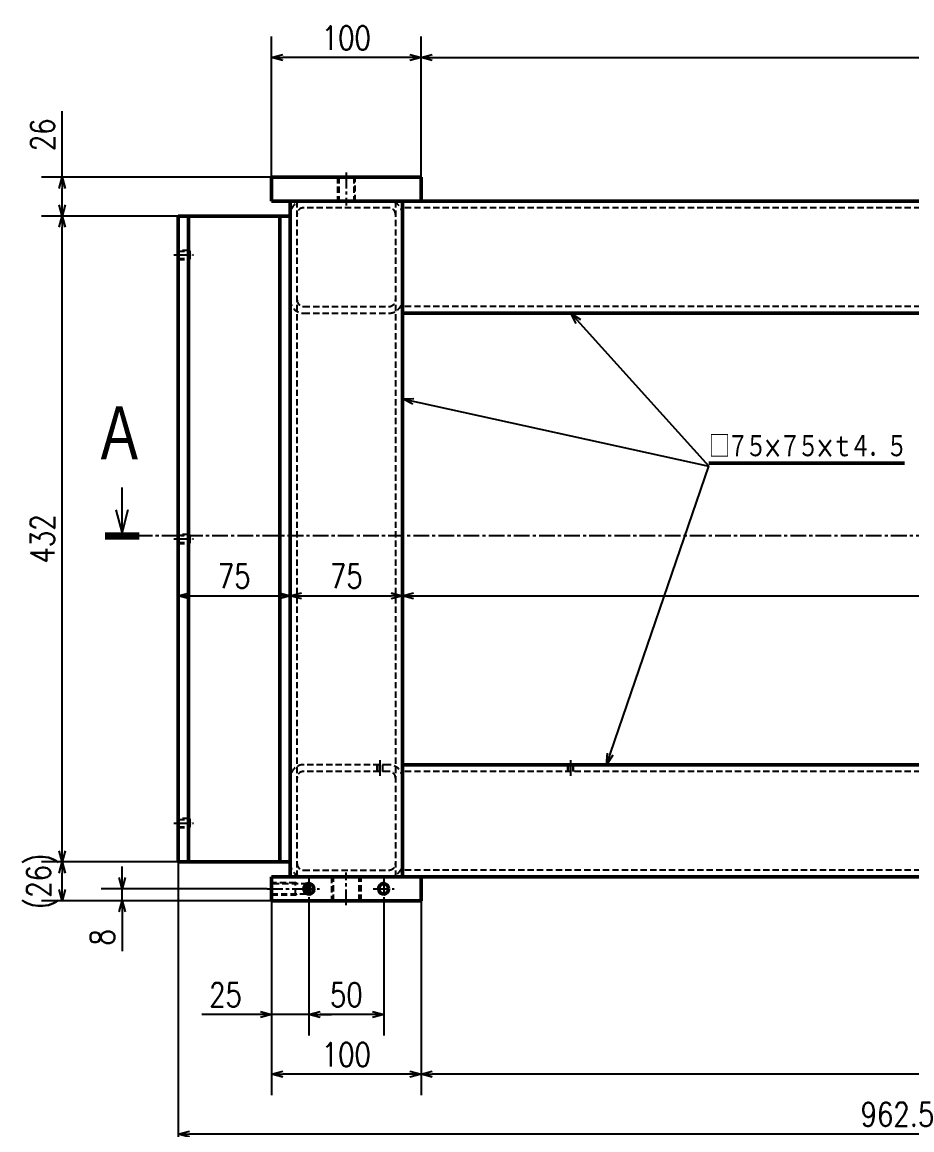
# Model space of a CAD drawing. Header units: millimetres. Extents: x -2067 to 1403, y -5380 to 1186.
# Drawn here: x -1067 to -472, y -637 to 104 of the extents above; entities that cross this region are included whole.
import ezdxf

# ---------------------------------------------------------------- set-up
doc = ezdxf.new("R2010")
doc.units = ezdxf.units.MM
doc.header["$LTSCALE"] = 0.331102
doc.linetypes.add('CENTER', pattern=[50.8, 31.75, -6.35, 6.35, -6.35])
doc.linetypes.add('DASHED', pattern=[19.05, 12.7, -6.35])
doc.layers.add('設計用（構成部品類）', color=7, linetype='Continuous')
doc.styles.get("Standard").update_dxf_attribs({"font": 'txt', "bigfont": 'extfont2'})
doc.dimstyles.get("Standard").update_dxf_attribs({"dimtxt": 2.5, "dimasz": 2.5, "dimexe": 1.25, "dimexo": 0.625, "dimtad": 1, "dimzin": 0, "dimdsep": 46, "dimtxsty": 'Standard', "dimcen": 2.5, "dimadec": 0, "dimazin": 0, "dimtfac": 0.75, "dimtmove": 0, "dimatfit": 3, "dimfxl": 1, "dimarcsym": 0})

# ---------------------------------------------------------------- blocks, each defined once
blk = doc.blocks.new('_OPEN30')
at = {"color": 0, "linetype": 'ByBlock', "lineweight": -2}
for p, q in [((-1, 0.267949), (0, 0)), ((0, 0), (-1, -0.267949)), ((0, 0), (-1, 0))]:
    blk.add_line(p, q, dxfattribs=at)
blk = doc.blocks.new('*D188')
at = {"layer": 'Defpoints', "color": 0}
for p in [(-1040, -26), (-962.5, -26), (-962.5, -458)]:
    blk.add_point(p, dxfattribs=at)
at = {"layer": '設計用（構成部品類）', "color": 0, "linetype": 'Continuous', "lineweight": 25}
for p, q in [((-962.5, -26), (-1054, -26)), ((-1040, -450.5), (-1040, -33.5)), ((-962.5, -458), (-1054, -458))]:
    blk.add_line(p, q, dxfattribs=at)
at = {"layer": '設計用（構成部品類）', "color": 0, "lineweight": 25, "xscale": 7.5, "yscale": 7.5, "zscale": 7.5}
for p, rotation in [((-1040, -26), 90), ((-1040, -458), 270)]:
    blk.add_blockref('_OPEN30', p, dxfattribs=dict(at, rotation=rotation))
at = {"layer": '設計用（構成部品類）', "color": 0, "lineweight": 50, "insert": (-1053.34, -242), "char_height": 16, "attachment_point": 5, "rotation": 90}
blk.add_mtext('\\W0.800000;432', dxfattribs=at)
blk = doc.blocks.new('*D191')
at = {"layer": 'Defpoints', "color": 0}
for p in [(-87.5, -280), (-812.5, -393), (-87.5, -393)]:
    blk.add_point(p, dxfattribs=at)
at = {"layer": '設計用（構成部品類）', "color": 0, "linetype": 'Continuous', "lineweight": 25}
blk.add_line((-805, -280), (-95, -280), dxfattribs=at)
at = {"layer": '設計用（構成部品類）', "color": 0, "lineweight": 25, "xscale": 7.5, "yscale": 7.5, "zscale": 7.5, "rotation": 180}
blk.add_blockref('_OPEN30', (-812.5, -280), dxfattribs=at)
at = {"layer": '設計用（構成部品類）', "color": 0, "lineweight": 25, "xscale": 7.5, "yscale": 7.5, "zscale": 7.5}
blk.add_blockref('_OPEN30', (-87.5, -280), dxfattribs=at)
at = {"layer": '設計用（構成部品類）', "color": 0, "lineweight": 50, "insert": (-450, -266.832), "char_height": 16, "attachment_point": 5}
blk.add_mtext('\\W0.800000;725', dxfattribs=at)
blk = doc.blocks.new('*D192')
at = {"layer": 'Defpoints', "color": 0}
for p in [(-812.5, -280), (-812.5, -393), (-887.5, -468)]:
    blk.add_point(p, dxfattribs=at)
at = {"layer": '設計用（構成部品類）', "color": 0, "linetype": 'Continuous', "lineweight": 25}
blk.add_line((-880, -280), (-820, -280), dxfattribs=at)
at = {"layer": '設計用（構成部品類）', "color": 0, "lineweight": 25, "xscale": 7.5, "yscale": 7.5, "zscale": 7.5, "rotation": 180}
blk.add_blockref('_OPEN30', (-887.5, -280), dxfattribs=at)
at = {"layer": '設計用（構成部品類）', "color": 0, "lineweight": 25, "xscale": 7.5, "yscale": 7.5, "zscale": 7.5}
blk.add_blockref('_OPEN30', (-812.5, -280), dxfattribs=at)
at = {"layer": '設計用（構成部品類）', "color": 0, "lineweight": 50, "insert": (-850, -266.832), "char_height": 16, "attachment_point": 5}
blk.add_mtext('\\W0.800000;75', dxfattribs=at)
blk = doc.blocks.new('*D193')
at = {"layer": 'Defpoints', "color": 0}
for p in [(-887.5, -280), (-962.5, -458), (-887.5, -468)]:
    blk.add_point(p, dxfattribs=at)
at = {"layer": '設計用（構成部品類）', "color": 0, "linetype": 'Continuous', "lineweight": 25}
blk.add_line((-955, -280), (-895, -280), dxfattribs=at)
at = {"layer": '設計用（構成部品類）', "color": 0, "lineweight": 25, "xscale": 7.5, "yscale": 7.5, "zscale": 7.5, "rotation": 180}
blk.add_blockref('_OPEN30', (-962.5, -280), dxfattribs=at)
at = {"layer": '設計用（構成部品類）', "color": 0, "lineweight": 25, "xscale": 7.5, "yscale": 7.5, "zscale": 7.5}
blk.add_blockref('_OPEN30', (-887.5, -280), dxfattribs=at)
at = {"layer": '設計用（構成部品類）', "color": 0, "lineweight": 50, "insert": (-925, -266.832), "char_height": 16, "attachment_point": 5}
blk.add_mtext('\\W0.800000;75', dxfattribs=at)
blk = doc.blocks.new('*D195')
at = {"layer": 'Defpoints', "color": 0}
for p in [(-100, 80), (-800, 0), (-100, 0)]:
    blk.add_point(p, dxfattribs=at)
at = {"layer": '設計用（構成部品類）', "color": 0, "linetype": 'Continuous', "lineweight": 25}
for p, q in [((-800, 0), (-800, 94)), ((-100, 0), (-100, 94)), ((-792.5, 80), (-107.5, 80))]:
    blk.add_line(p, q, dxfattribs=at)
at = {"layer": '設計用（構成部品類）', "color": 0, "lineweight": 25, "xscale": 7.5, "yscale": 7.5, "zscale": 7.5, "rotation": 180}
blk.add_blockref('_OPEN30', (-800, 80), dxfattribs=at)
at = {"layer": '設計用（構成部品類）', "color": 0, "lineweight": 25, "xscale": 7.5, "yscale": 7.5, "zscale": 7.5}
blk.add_blockref('_OPEN30', (-100, 80), dxfattribs=at)
at = {"layer": '設計用（構成部品類）', "color": 0, "lineweight": 50, "insert": (-450, 93.168), "char_height": 16, "attachment_point": 5}
blk.add_mtext('\\W0.800000;700', dxfattribs=at)
blk = doc.blocks.new('*D196')
at = {"layer": 'Defpoints', "color": 0}
for p in [(-900, 80), (-900, 0), (-800, 0)]:
    blk.add_point(p, dxfattribs=at)
at = {"layer": '設計用（構成部品類）', "color": 0, "linetype": 'Continuous', "lineweight": 25}
for p, q in [((-900, 0), (-900, 94)), ((-800, 0), (-800, 94)), ((-807.5, 80), (-892.5, 80))]:
    blk.add_line(p, q, dxfattribs=at)
at = {"layer": '設計用（構成部品類）', "color": 0, "lineweight": 25, "xscale": 7.5, "yscale": 7.5, "zscale": 7.5}
for p, rotation in [((-900, 80), 180), ((-800, 80), 360)]:
    blk.add_blockref('_OPEN30', p, dxfattribs=dict(at, rotation=rotation))
at = {"layer": '設計用（構成部品類）', "color": 0, "lineweight": 50, "insert": (-850, 93.168), "char_height": 16, "attachment_point": 5}
blk.add_mtext('\\W0.800000;100', dxfattribs=at)
blk = doc.blocks.new('*D200')
at = {"layer": 'Defpoints', "color": 0}
for p in [(-875, -483), (-825, -483), (-875, -560)]:
    blk.add_point(p, dxfattribs=at)
at = {"layer": '設計用（構成部品類）', "color": 0, "linetype": 'Continuous', "lineweight": 25}
for p, q in [((-875, -483), (-875, -574)), ((-825, -483), (-825, -574)), ((-832.5, -560), (-867.5, -560))]:
    blk.add_line(p, q, dxfattribs=at)
at = {"layer": '設計用（構成部品類）', "color": 0, "lineweight": 25, "xscale": 7.5, "yscale": 7.5, "zscale": 7.5, "rotation": 180}
blk.add_blockref('_OPEN30', (-875, -560), dxfattribs=at)
at = {"layer": '設計用（構成部品類）', "color": 0, "lineweight": 25, "xscale": 7.5, "yscale": 7.5, "zscale": 7.5}
blk.add_blockref('_OPEN30', (-825, -560), dxfattribs=at)
at = {"layer": '設計用（構成部品類）', "color": 0, "lineweight": 50, "insert": (-850, -546.832), "char_height": 16, "attachment_point": 5}
blk.add_mtext('\\W0.800000;50', dxfattribs=at)
blk = doc.blocks.new('*D201')
at = {"layer": 'Defpoints', "color": 0}
for p in [(-900, -484), (-875, -483), (-900, -560)]:
    blk.add_point(p, dxfattribs=at)
at = {"layer": '設計用（構成部品類）', "color": 0, "linetype": 'Continuous', "lineweight": 25}
for p, q in [((-900, -484), (-900, -574)), ((-875, -483), (-875, -574)), ((-900, -560), (-946.6064, -560)), ((-907.5, -560), (-915, -560)), ((-875, -560), (-900, -560)), ((-867.5, -560), (-860, -560))]:
    blk.add_line(p, q, dxfattribs=at)
at = {"layer": '設計用（構成部品類）', "color": 0, "lineweight": 25, "xscale": 7.5, "yscale": 7.5, "zscale": 7.5}
blk.add_blockref('_OPEN30', (-900, -560), dxfattribs=at)
at = {"layer": '設計用（構成部品類）', "color": 0, "lineweight": 25, "xscale": 7.5, "yscale": 7.5, "zscale": 7.5, "rotation": 180}
blk.add_blockref('_OPEN30', (-875, -560), dxfattribs=at)
at = {"layer": '設計用（構成部品類）', "color": 0, "lineweight": 50, "insert": (-930.8032, -546.832), "char_height": 16, "attachment_point": 5}
blk.add_mtext('\\W0.800000;25', dxfattribs=at)
blk = doc.blocks.new('*D202')
at = {"layer": 'Defpoints', "color": 0}
for p in [(-1000, -476), (-903, -476), (-900, -484)]:
    blk.add_point(p, dxfattribs=at)
at = {"layer": '設計用（構成部品類）', "color": 0, "linetype": 'Continuous', "lineweight": 25}
for p, q in [((-1000, -468.5), (-1000, -461)), ((-903, -476), (-1014, -476)), ((-1000, -484), (-1000, -476)), ((-900, -484), (-1014, -484)), ((-1000, -484), (-1000, -517.8064)), ((-1000, -491.5), (-1000, -499))]:
    blk.add_line(p, q, dxfattribs=at)
at = {"layer": '設計用（構成部品類）', "color": 0, "lineweight": 25, "xscale": 7.5, "yscale": 7.5, "zscale": 7.5}
for p, rotation in [((-1000, -476), 270), ((-1000, -484), 90)]:
    blk.add_blockref('_OPEN30', p, dxfattribs=dict(at, rotation=rotation))
at = {"layer": '設計用（構成部品類）', "color": 0, "lineweight": 50, "insert": (-1013.168, -508.4032), "char_height": 16, "attachment_point": 5, "rotation": 90}
blk.add_mtext('\\W0.800000;8', dxfattribs=at)
blk = doc.blocks.new('*D204')
at = {"layer": 'Defpoints', "color": 0}
for p in [(-800, -484), (-100, -484), (-800, -600)]:
    blk.add_point(p, dxfattribs=at)
at = {"layer": '設計用（構成部品類）', "color": 0, "linetype": 'Continuous', "lineweight": 25}
for p, q in [((-800, -484), (-800, -614)), ((-100, -484), (-100, -614)), ((-107.5, -600), (-792.5, -600))]:
    blk.add_line(p, q, dxfattribs=at)
at = {"layer": '設計用（構成部品類）', "color": 0, "lineweight": 25, "xscale": 7.5, "yscale": 7.5, "zscale": 7.5}
for p, rotation in [((-800, -600), 180), ((-100, -600), 360)]:
    blk.add_blockref('_OPEN30', p, dxfattribs=dict(at, rotation=rotation))
at = {"layer": '設計用（構成部品類）', "color": 0, "lineweight": 50, "insert": (-450, -586.832), "char_height": 16, "attachment_point": 5}
blk.add_mtext('\\W0.800000;700', dxfattribs=at)
blk = doc.blocks.new('*D205')
at = {"layer": 'Defpoints', "color": 0}
for p in [(-900, -484), (-800, -484), (-900, -600)]:
    blk.add_point(p, dxfattribs=at)
at = {"layer": '設計用（構成部品類）', "color": 0, "linetype": 'Continuous', "lineweight": 25}
for p, q in [((-900, -484), (-900, -614)), ((-800, -484), (-800, -614)), ((-807.5, -600), (-892.5, -600))]:
    blk.add_line(p, q, dxfattribs=at)
at = {"layer": '設計用（構成部品類）', "color": 0, "lineweight": 25, "xscale": 7.5, "yscale": 7.5, "zscale": 7.5, "rotation": 180}
blk.add_blockref('_OPEN30', (-900, -600), dxfattribs=at)
at = {"layer": '設計用（構成部品類）', "color": 0, "lineweight": 25, "xscale": 7.5, "yscale": 7.5, "zscale": 7.5}
blk.add_blockref('_OPEN30', (-800, -600), dxfattribs=at)
at = {"layer": '設計用（構成部品類）', "color": 0, "lineweight": 50, "insert": (-850, -586.832), "char_height": 16, "attachment_point": 5}
blk.add_mtext('\\W0.800000;100', dxfattribs=at)
blk = doc.blocks.new('*D207')
at = {"layer": 'Defpoints', "color": 0}
for p in [(-962.5, -458), (0, -484), (-962.5, -640)]:
    blk.add_point(p, dxfattribs=at)
at = {"layer": '設計用（構成部品類）', "color": 0, "linetype": 'Continuous', "lineweight": 25}
for p, q in [((-962.5, -458), (-962.5, -654)), ((0, -484), (0, -654)), ((-7.5, -640), (-955, -640))]:
    blk.add_line(p, q, dxfattribs=at)
at = {"layer": '設計用（構成部品類）', "color": 0, "lineweight": 25, "xscale": 7.5, "yscale": 7.5, "zscale": 7.5}
for p, rotation in [((-962.5, -640), 180), ((0, -640), 360)]:
    blk.add_blockref('_OPEN30', p, dxfattribs=dict(at, rotation=rotation))
at = {"layer": '設計用（構成部品類）', "color": 0, "lineweight": 50, "insert": (-481.25, -626.832), "char_height": 16, "attachment_point": 5}
blk.add_mtext('\\W0.800000;962.5', dxfattribs=at)
blk = doc.blocks.new('*D209')
at = {"layer": 'Defpoints', "color": 0}
for p in [(-1040, 0), (-900, 0), (-962.5, -26)]:
    blk.add_point(p, dxfattribs=at)
at = {"layer": '設計用（構成部品類）', "color": 0, "linetype": 'Continuous', "lineweight": 25}
for p, q in [((-1040, 0), (-1040, 44.1)), ((-900, 0), (-1054, 0)), ((-1040, -18.5), (-1040, -7.5)), ((-962.5, -26), (-1054, -26))]:
    blk.add_line(p, q, dxfattribs=at)
at = {"layer": '設計用（構成部品類）', "color": 0, "lineweight": 25, "xscale": 7.5, "yscale": 7.5, "zscale": 7.5}
for p, rotation in [((-1040, 0), 90), ((-1040, -26), 270)]:
    blk.add_blockref('_OPEN30', p, dxfattribs=dict(at, rotation=rotation))
at = {"layer": '設計用（構成部品類）', "color": 0, "lineweight": 50, "insert": (-1053.17, 28.3), "char_height": 16, "attachment_point": 5, "rotation": 90}
blk.add_mtext('\\W0.800000;26', dxfattribs=at)
blk = doc.blocks.new('*D210')
at = {"layer": 'Defpoints', "color": 0}
for p in [(-1040, -458), (-962.5, -458), (-900, -484)]:
    blk.add_point(p, dxfattribs=at)
at = {"layer": '設計用（構成部品類）', "color": 0, "linetype": 'Continuous', "lineweight": 25}
for p, q in [((-962.5, -458), (-1054, -458)), ((-1040, -476.5), (-1040, -465.5)), ((-900, -484), (-1054, -484))]:
    blk.add_line(p, q, dxfattribs=at)
at = {"layer": '設計用（構成部品類）', "color": 0, "lineweight": 25, "xscale": 7.5, "yscale": 7.5, "zscale": 7.5}
for p, rotation in [((-1040, -458), 90), ((-1040, -484), 270)]:
    blk.add_blockref('_OPEN30', p, dxfattribs=dict(at, rotation=rotation))
at = {"layer": '設計用（構成部品類）', "color": 0, "lineweight": 50, "insert": (-1053.17, -471), "char_height": 16, "attachment_point": 5, "rotation": 90}
blk.add_mtext('\\W0.800000;(26)', dxfattribs=at)
blk = doc.blocks.new('JZB_0004')
at = {"layer": '設計用（構成部品類）', "color": 8, "linetype": 'CENTER', "lineweight": 25}
blk.add_line((0, 3), (13.22, 3), dxfattribs=at)
at = {"layer": '設計用（構成部品類）', "color": 254, "linetype": 'DASHED', "lineweight": 25}
for p, q in [((10.22, 6), (3, 6)), ((3, 5.46), (10.22, 5.46)), ((3, 0.54), (10.22, 0.54)), ((3, 0), (10.22, 0))]:
    blk.add_line(p, q, dxfattribs=at)
blk = doc.blocks.new('JZB_0005')
at = {"layer": '設計用（構成部品類）', "color": 8, "linetype": 'CENTER', "lineweight": 25}
blk.add_line((0, 3), (13.22, 3), dxfattribs=at)
at = {"layer": '設計用（構成部品類）', "color": 254, "linetype": 'DASHED', "lineweight": 25}
for p, q in [((10.22, 6), (3, 6)), ((3, 5.46), (10.22, 5.46)), ((3, 0.54), (10.22, 0.54)), ((3, 0), (10.22, 0))]:
    blk.add_line(p, q, dxfattribs=at)
blk = doc.blocks.new('JZB_0006')
at = {"layer": '設計用（構成部品類）', "color": 8, "linetype": 'CENTER', "lineweight": 25}
blk.add_line((0, 3), (13.22, 3), dxfattribs=at)
at = {"layer": '設計用（構成部品類）', "color": 254, "linetype": 'DASHED', "lineweight": 25}
for p, q in [((10.22, 6), (3, 6)), ((3, 5.46), (10.22, 5.46)), ((3, 0.54), (10.22, 0.54)), ((3, 0), (10.22, 0))]:
    blk.add_line(p, q, dxfattribs=at)
blk = doc.blocks.new('JZB_0013')
at = {"layer": '設計用（構成部品類）', "color": 254, "linetype": 'DASHED', "lineweight": 25}
for p, q in [((0, 7.5), (0, 3)), ((0.38, 7.5), (0.38, 3)), ((3.62, 7.5), (3.62, 3)), ((4, 3), (4, 7.5))]:
    blk.add_line(p, q, dxfattribs=at)
at = {"layer": '設計用（構成部品類）', "color": 8, "linetype": 'CENTER', "lineweight": 25}
blk.add_line((2, 10.5), (2, 0), dxfattribs=at)
blk = doc.blocks.new('JZB_0014')
at = {"layer": '設計用（構成部品類）', "color": 254, "linetype": 'DASHED', "lineweight": 25}
for p, q in [((19, 8), (3, 8)), ((20.17, 7.33), (19, 8)), ((19, 0), (19, 8)), ((27, 7.33), (3, 7.33)), ((3, 0.68), (27, 0.68)), ((3, 0), (19, 0)), ((19, 0), (20.17, 0.68)), ((28, 5.59), (27, 7.33)), ((27, 7.17), (27, 7.33)), ((27, 0.68), (28.03, 2.46)), ((27, 0.68), (27, 0.83))]:
    blk.add_line(p, q, dxfattribs=at)
at = {"layer": '設計用（構成部品類）', "color": 8, "linetype": 'CENTER', "lineweight": 25}
blk.add_line((0, 4), (31.03, 4), dxfattribs=at)
at = {"layer": '設計用（構成部品類）', "color": 254, "linetype": 'Continuous', "lineweight": 50}
for q in [(28, 5.59), (27, 0.83)]:
    blk.add_line((27, 7.17), q, dxfattribs=at)
blk = doc.blocks.new('JZB_0015')
at = {"layer": '設計用（構成部品類）', "color": 8, "linetype": 'CENTER', "lineweight": 25}
blk.add_line((0, 1.54), (6.92, 1.54), dxfattribs=at)
at = {"layer": '設計用（構成部品類）', "color": 254, "linetype": 'DASHED', "lineweight": 25}
for p, q in [((3.92, 1.54), (3, 3.14)), ((3.03, 0), (3.92, 1.54))]:
    blk.add_line(p, q, dxfattribs=at)
blk = doc.blocks.new('JZB_0016')
at = {"layer": '設計用（構成部品類）', "color": 8, "linetype": 'CENTER', "lineweight": 25}
for p, q in [((7, 14), (7, 0)), ((0, 7), (14, 7))]:
    blk.add_line(p, q, dxfattribs=at)
at = {"layer": '設計用（構成部品類）', "color": 254, "linetype": 'Continuous', "lineweight": 50}
blk.add_circle((7, 7), 3.33, dxfattribs=at)
at = {"layer": '設計用（構成部品類）', "color": 254, "linetype": 'Continuous', "lineweight": 25}
blk.add_arc((7, 7), 4, 75, 345, dxfattribs=at)
blk = doc.blocks.new('JZB_0017')
at = {"layer": '設計用（構成部品類）', "color": 8, "linetype": 'CENTER', "lineweight": 25}
for p, q in [((7, 14), (7, 0)), ((0, 7), (14, 7))]:
    blk.add_line(p, q, dxfattribs=at)
at = {"layer": '設計用（構成部品類）', "color": 254, "linetype": 'Continuous', "lineweight": 50}
blk.add_circle((7, 7), 3.33, dxfattribs=at)
at = {"layer": '設計用（構成部品類）', "color": 254, "linetype": 'Continuous', "lineweight": 25}
blk.add_arc((7, 7), 4, 75, 345, dxfattribs=at)
blk = doc.blocks.new('JZB_0018')
at = {"layer": '設計用（構成部品類）', "color": 254, "linetype": 'DASHED', "lineweight": 25}
for p, q in [((0, 19), (0, 3)), ((1.35, 3), (1.35, 19)), ((18.65, 3), (18.65, 19)), ((20, 3), (20, 19))]:
    blk.add_line(p, q, dxfattribs=at)
at = {"layer": '設計用（構成部品類）', "color": 8, "linetype": 'CENTER', "lineweight": 25}
blk.add_line((10, 0), (10, 22), dxfattribs=at)
blk = doc.blocks.new('JZB_0021')
at = {"layer": '設計用（構成部品類）', "color": 254, "linetype": 'DASHED', "lineweight": 25}
for p, q in [((0, 7.5), (0, 3)), ((0.38, 7.5), (0.38, 3)), ((3.62, 7.5), (3.62, 3)), ((4, 3), (4, 7.5))]:
    blk.add_line(p, q, dxfattribs=at)
at = {"layer": '設計用（構成部品類）', "color": 8, "linetype": 'CENTER', "lineweight": 25}
blk.add_line((2, 10.5), (2, 0), dxfattribs=at)
blk = doc.blocks.new('JZB_0022')
at = {"layer": '設計用（構成部品類）', "color": 254, "linetype": 'DASHED', "lineweight": 25}
for p, q in [((0, 19), (0, 3)), ((0.95, 19), (0.95, 3)), ((11.05, 19), (11.05, 3)), ((12, 3), (12, 19))]:
    blk.add_line(p, q, dxfattribs=at)
at = {"layer": '設計用（構成部品類）', "color": 8, "linetype": 'CENTER', "lineweight": 25}
blk.add_line((6, 22), (6, 0), dxfattribs=at)

msp = doc.modelspace()

# ---------------------------------------------------------------- linework, layer by layer
at = {"layer": '設計用（構成部品類）', "color": 254, "linetype": 'Continuous', "lineweight": 50}
for p, q in [((-900, 0), (-900, -16)), ((-900, 0), (-800, 0)), ((-800, 0), (-800, -16)), ((-900, -16), (-800, -16)), ((-887.5, -16), (-887.5, -468)), ((-812.5, -16), (-812.5, -91)), ((-100, -16), (-800, -16)), ((-962.5, -458), (-962.5, -26)), ((-887.5, -26), (-962.5, -26)), ((-955.5, -458), (-955.5, -26)), ((-894.5, -458), (-894.5, -26)), ((-812.5, -91), (-812.5, -393)), ((-87.5, -91), (-812.5, -91)), ((-87.5, -393), (-812.5, -393)), ((-812.5, -393), (-812.5, -468)), ((-887.5, -458), (-962.5, -458)), ((-900, -468), (-900, -484)), ((-900, -468), (-800, -468)), ((-800, -468), (-800, -484)), ((-100, -468), (-800, -468)), ((-900, -484), (-800, -484))]:
    msp.add_line(p, q, dxfattribs=at)
at = {"layer": '設計用（構成部品類）', "color": 254, "linetype": 'DASHED', "lineweight": 25}
for p, q in [((-883, -16), (-883, -468)), ((-821.5, -20.5), (-878.5, -20.5)), ((-817, -16), (-817, -468)), ((-87.5, -20.5), (-812.5, -20.5)), ((-955.5, -458), (-955.5, -26)), ((-894.5, -458), (-894.5, -26)), ((-878.5, -86.5), (-821.5, -86.5)), ((-87.5, -86.5), (-812.5, -86.5)), ((-878.5, -91), (-821.5, -91)), ((-821.5, -393), (-878.5, -393)), ((-821.5, -397.5), (-878.5, -397.5)), ((-87.5, -397.5), (-812.5, -397.5)), ((-878.5, -463.5), (-821.5, -463.5)), ((-87.5, -463.5), (-812.5, -463.5))]:
    msp.add_line(p, q, dxfattribs=at)
at = {"layer": '設計用（構成部品類）', "color": 8, "linetype": 'CENTER', "lineweight": 25}
msp.add_line((80, -240), (-1000, -240), dxfattribs=at)
at = {"layer": '設計用（構成部品類）', "color": 7, "linetype": 'Continuous', "lineweight": 50, "const_width": 4.96}
msp.add_lwpolyline([(-988.58, -240), (-1011.42, -240)], dxfattribs=at)
at = {"layer": '設計用（構成部品類）', "color": 254, "linetype": 'DASHED', "lineweight": 25}
for centre, radius, start, end in [((-878.5, -25), 9, 90, 180), ((-878.5, -25), 4.5, 90, 180), ((-821.5, -25), 9, 0, 90), ((-821.5, -25), 4.5, 0, 90), ((-878.5, -82), 9, 180, 270), ((-878.5, -82), 4.5, 180, 270), ((-821.5, -82), 4.5, 270, 0), ((-821.5, -82), 9, 270, 0), ((-878.5, -402), 9, 90, 180), ((-878.5, -402), 4.5, 90, 180), ((-821.5, -402), 9, 0, 90), ((-821.5, -402), 4.5, 0, 90), ((-878.5, -459), 9, 180, 270), ((-878.5, -459), 4.5, 180, 270), ((-821.5, -459), 9, 270, 0), ((-821.5, -459), 4.5, 270, 0)]:
    msp.add_arc(centre, radius, start, end, dxfattribs=at)
at = {"layer": '設計用（構成部品類）', "color": 254, "linetype": 'Continuous', "lineweight": 50}
for centre, start_param, end_param in [((-955.2813, -52), 0, 1.57079633), ((-955.2813, -52), 3.14159265, 6.28318531), ((-955.2813, -52), 1.57079633, 3.14159265), ((-955.2813, -242), 0, 1.57079633), ((-955.2813, -242), 1.57079633, 3.14159265), ((-955.2813, -242), 3.14159265, 6.28318531), ((-955.2813, -432), 0, 1.57079633), ((-955.2813, -432), 3.14159265, 6.28318531), ((-955.2813, -432), 1.57079633, 3.14159265)]:
    msp.add_ellipse(centre, major_axis=(0, 3), ratio=0.08748866, start_param=start_param, end_param=end_param, dxfattribs=at)
for points, knots in [([(-874.9776, -477.554), (-875.0797, -477.7244), (-875.4016, -478.2752), (-875.7613, -478.8024), (-876, -479.1711)], [0, 0, 0, 0, 0.59575699, 1.91339389, 1.91339389, 1.91339389, 1.91339389]), ([(-875, -474.4071), (-874.89, -474.6159), (-874.6456, -475.0359), (-874.4222, -475.6373), (-874.4082, -476.1768), (-874.5571, -476.8051), (-874.8245, -477.2314), (-874.9776, -477.554)], [0, 0, 0, 0, 0.70801653, 1.4609938, 1.89051785, 2.30803455, 3.37938216, 3.37938216, 3.37938216, 3.37938216])]:
    msp.add_open_spline(points, degree=3, knots=knots, dxfattribs=at)

# ---------------------------------------------------------------- block references
at = {"layer": '設計用（構成部品類）'}
for name, p in [('JZB_0022', (-856, -19)), ('JZB_0006', (-965.5, -55)), ('JZB_0005', (-965.5, -245)), ('JZB_0013', (-829.5, -400.5)), ('JZB_0021', (-702, -400.5)), ('JZB_0004', (-965.5, -435)), ('JZB_0018', (-860, -487)), ('JZB_0014', (-903, -480)), ('JZB_0017', (-882, -483)), ('JZB_0016', (-832, -483)), ('JZB_0015', (-878, -477.5429))]:
    msp.add_blockref(name, p, dxfattribs=at)

# ---------------------------------------------------------------- texts
at = {"layer": '設計用（構成部品類）', "color": 7, "linetype": 'Continuous', "lineweight": 50, "insert": (-1020, -192.5), "char_height": 40, "attachment_point": 7, "line_spacing_factor": 0.6}
msp.add_mtext('\\W0.833333;Ａ', dxfattribs=at)
at = {"layer": '設計用（構成部品類）', "color": 7, "lineweight": 50, "insert": (-607.4469, -188.2057), "char_height": 16, "width": 183.221834, "attachment_point": 7, "line_spacing_factor": 0.6}
msp.add_mtext('\\A1;\\W0.816497;\\T0.816497;\\L□７５×７５×ｔ４．５\\l', dxfattribs=at)

# ---------------------------------------------------------------- dimensions: what is measured, and where the dimension line sits
at = {"layer": '設計用（構成部品類）', "color": 7, "linetype": 'Continuous', "lineweight": 50}
for base, p1, p2, angle, override, picture, middle in [((-900, 80), (-800, 0), (-900, 0), 180, {"dimtxt": 16, "dimasz": 7.5, "dimexe": 14, "dimexo": 0, "dimgap": 5, "dimdec": 3, "dimzin": 8, "dimblk": 'OPEN30', "dimclrd": 0, "dimclre": 0, "dimclrt": 0, "dimtp": 0, "dimtm": 0, "dimlwd": 25, "dimlwe": 25}, '*D196', (-850, 80)), ((-1040, 0), (-962.5, -26), (-900, 0), 90, {"dimtxt": 16, "dimasz": 7.5, "dimexe": 14, "dimexo": 0, "dimgap": 5, "dimdec": 3, "dimzin": 8, "dimblk": 'OPEN30', "dimclrd": 0, "dimclre": 0, "dimclrt": 0, "dimtp": 0, "dimtm": 0, "dimlwd": 25, "dimlwe": 25}, '*D209', (-1040, 28.3)), ((-1040, -26), (-962.5, -458), (-962.5, -26), 90, {"dimtxt": 16, "dimasz": 7.5, "dimexe": 14, "dimexo": 0, "dimgap": 5, "dimdec": 3, "dimzin": 8, "dimblk": 'OPEN30', "dimclrd": 0, "dimclre": 0, "dimclrt": 0, "dimtp": 0, "dimtm": 0, "dimlwd": 25, "dimlwe": 25}, '*D188', (-1040, -242)), ((-1040, -458), (-900, -484), (-962.5, -458), 90, {"dimtxt": 16, "dimasz": 7.5, "dimexe": 14, "dimexo": 0, "dimgap": 5, "dimdec": 3, "dimzin": 8, "dimpost": '(<>)', "dimblk": 'OPEN30', "dimclrd": 0, "dimclre": 0, "dimclrt": 0, "dimtp": 0, "dimtm": 0, "dimlwd": 25, "dimlwe": 25}, '*D210', (-1040, -471)), ((-962.5, -640), (0, -484), (-962.5, -458), 180, {"dimtxt": 16, "dimasz": 7.5, "dimexe": 14, "dimexo": 0, "dimgap": 5, "dimdec": 3, "dimzin": 8, "dimblk": 'OPEN30', "dimclrd": 0, "dimclre": 0, "dimclrt": 0, "dimtp": 0, "dimtm": 0, "dimlwd": 25, "dimlwe": 25}, '*D207', (-481.25, -640)), ((-1000, -476), (-900, -484), (-903, -476), 90, {"dimtxt": 16, "dimasz": 7.5, "dimexe": 14, "dimexo": 0, "dimgap": 5, "dimdec": 3, "dimzin": 8, "dimblk": 'OPEN30', "dimclrd": 0, "dimclre": 0, "dimclrt": 0, "dimtp": 0, "dimtm": 0, "dimlwd": 25, "dimlwe": 25}, '*D202', (-1000, -508.4032)), ((-900, -560), (-875, -483), (-900, -484), 180, {"dimtxt": 16, "dimasz": 7.5, "dimexe": 14, "dimexo": 0, "dimgap": 5, "dimdec": 3, "dimzin": 8, "dimblk": 'OPEN30', "dimclrd": 0, "dimclre": 0, "dimclrt": 0, "dimtp": 0, "dimtm": 0, "dimlwd": 25, "dimlwe": 25}, '*D201', (-930.8032, -560)), ((-900, -600), (-800, -484), (-900, -484), 180, {"dimtxt": 16, "dimasz": 7.5, "dimexe": 14, "dimexo": 0, "dimgap": 5, "dimdec": 3, "dimzin": 8, "dimblk": 'OPEN30', "dimclrd": 0, "dimclre": 0, "dimclrt": 0, "dimtp": 0, "dimtm": 0, "dimlwd": 25, "dimlwe": 25}, '*D205', (-850, -600)), ((-875, -560), (-825, -483), (-875, -483), 180, {"dimtxt": 16, "dimasz": 7.5, "dimexe": 14, "dimexo": 0, "dimgap": 5, "dimdec": 3, "dimzin": 8, "dimblk": 'OPEN30', "dimclrd": 0, "dimclre": 0, "dimclrt": 0, "dimtp": 0, "dimtm": 0, "dimlwd": 25, "dimlwe": 25}, '*D200', (-850, -560)), ((-800, -600), (-100, -484), (-800, -484), 180, {"dimtxt": 16, "dimasz": 7.5, "dimexe": 14, "dimexo": 0, "dimgap": 5, "dimdec": 3, "dimzin": 8, "dimblk": 'OPEN30', "dimclrd": 0, "dimclre": 0, "dimclrt": 0, "dimtp": 0, "dimtm": 0, "dimlwd": 25, "dimlwe": 25}, '*D204', (-450, -600))]:
    dim = msp.add_linear_dim(base=base, p1=p1, p2=p2, angle=angle, text='\\W0.800000;<>', dimstyle='Standard', override=override, dxfattribs=at)
    dim.commit()
    dim.dimension.update_dxf_attribs({"geometry": picture, "text_midpoint": middle, "dimtype": 160})
for base, p1, p2, override, picture, middle in [((-100, 80), (-800, 0), (-100, 0), {"dimtxt": 16, "dimasz": 7.5, "dimexe": 14, "dimexo": 0, "dimgap": 5, "dimdec": 3, "dimzin": 8, "dimblk": 'OPEN30', "dimclrd": 0, "dimclre": 0, "dimclrt": 0, "dimtp": 0, "dimtm": 0, "dimlwd": 25, "dimlwe": 25}, '*D195', (-450, 80)), ((-887.5, -280), (-962.5, -458), (-887.5, -468), {"dimtxt": 16, "dimasz": 7.5, "dimexe": 14, "dimexo": 0, "dimgap": 5, "dimdec": 3, "dimzin": 8, "dimblk": 'OPEN30', "dimse1": 1, "dimse2": 1, "dimclrd": 0, "dimclre": 0, "dimclrt": 0, "dimtp": 0, "dimtm": 0, "dimlwd": 25, "dimlwe": 25}, '*D193', (-925, -280)), ((-812.5, -280), (-887.5, -468), (-812.5, -393), {"dimtxt": 16, "dimasz": 7.5, "dimexe": 14, "dimexo": 0, "dimgap": 5, "dimdec": 3, "dimzin": 8, "dimblk": 'OPEN30', "dimse1": 1, "dimse2": 1, "dimclrd": 0, "dimclre": 0, "dimclrt": 0, "dimtp": 0, "dimtm": 0, "dimlwd": 25, "dimlwe": 25}, '*D192', (-850, -280)), ((-87.5, -280), (-812.5, -393), (-87.5, -393), {"dimtxt": 16, "dimasz": 7.5, "dimexe": 14, "dimexo": 0, "dimgap": 5, "dimdec": 3, "dimzin": 8, "dimblk": 'OPEN30', "dimse1": 1, "dimse2": 1, "dimclrd": 0, "dimclre": 0, "dimclrt": 0, "dimtp": 0, "dimtm": 0, "dimlwd": 25, "dimlwe": 25}, '*D191', (-450, -280))]:
    dim = msp.add_linear_dim(base=base, p1=p1, p2=p2, text='\\W0.800000;<>', dimstyle='Standard', override=override, dxfattribs=at)
    dim.commit()
    dim.dimension.update_dxf_attribs({"geometry": picture, "text_midpoint": middle, "dimtype": 160})

# ---------------------------------------------------------------- leaders
at = {"layer": '設計用（構成部品類）', "color": 7, "linetype": 'Continuous', "lineweight": 25}
for points in [[(-699.7112, -91), (-607.4469, -193.2057)], [(-812.5, -148.3643), (-607.4469, -193.2057)], [(-675.9462, -393), (-607.4469, -193.2057)]]:
    msp.add_leader(points, dimstyle='Standard', override={"dimasz": 7.5, "dimldrblk": 'OPEN30'}, dxfattribs=at)
at = {"layer": '設計用（構成部品類）', "color": 7, "linetype": 'Continuous', "lineweight": 50}
msp.add_leader([(-1000, -237.52), (-1000, -207.52)], dimstyle='Standard', override={"dimasz": 14.96, "dimldrblk": 'OPEN30'}, dxfattribs=at)

doc.saveas('drawing.dxf')
